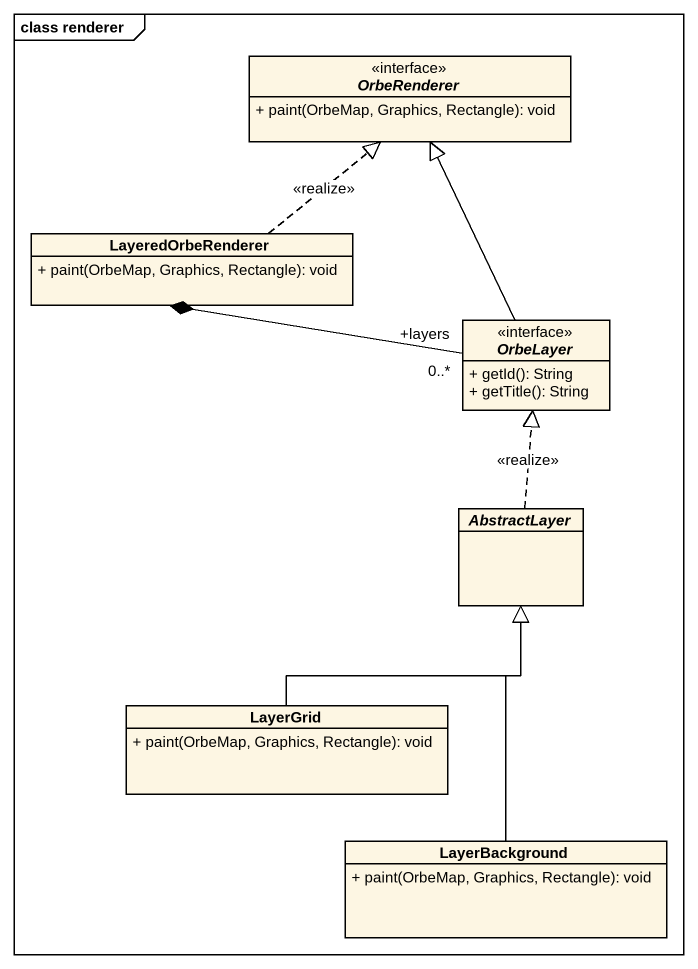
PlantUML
@startuml
mainframe class renderer
hide circle
hide empty members
skinparam classAttributeIconSize 0
interface OrbeRenderer <<interface>> {
  + paint(OrbeMap, Graphics, Rectangle): void
}
class LayeredOrbeRenderer {
  + paint(OrbeMap, Graphics, Rectangle): void
}
interface OrbeLayer <<interface>> {
  + getId(): String
  + getTitle(): String
}
abstract class AbstractLayer
class LayerGrid {
  + paint(OrbeMap, Graphics, Rectangle): void
}
class LayerBackground {
  + paint(OrbeMap, Graphics, Rectangle): void
}
LayeredOrbeRenderer .up.|> OrbeRenderer : <<realize>>
OrbeLayer -up-|> OrbeRenderer
OrbeLayer "+layers\n0..*" -left-* LayeredOrbeRenderer
AbstractLayer .up.|> OrbeLayer : <<realize>>
LayerGrid -up-|> AbstractLayer
LayerBackground -up-|> AbstractLayer
@enduml
